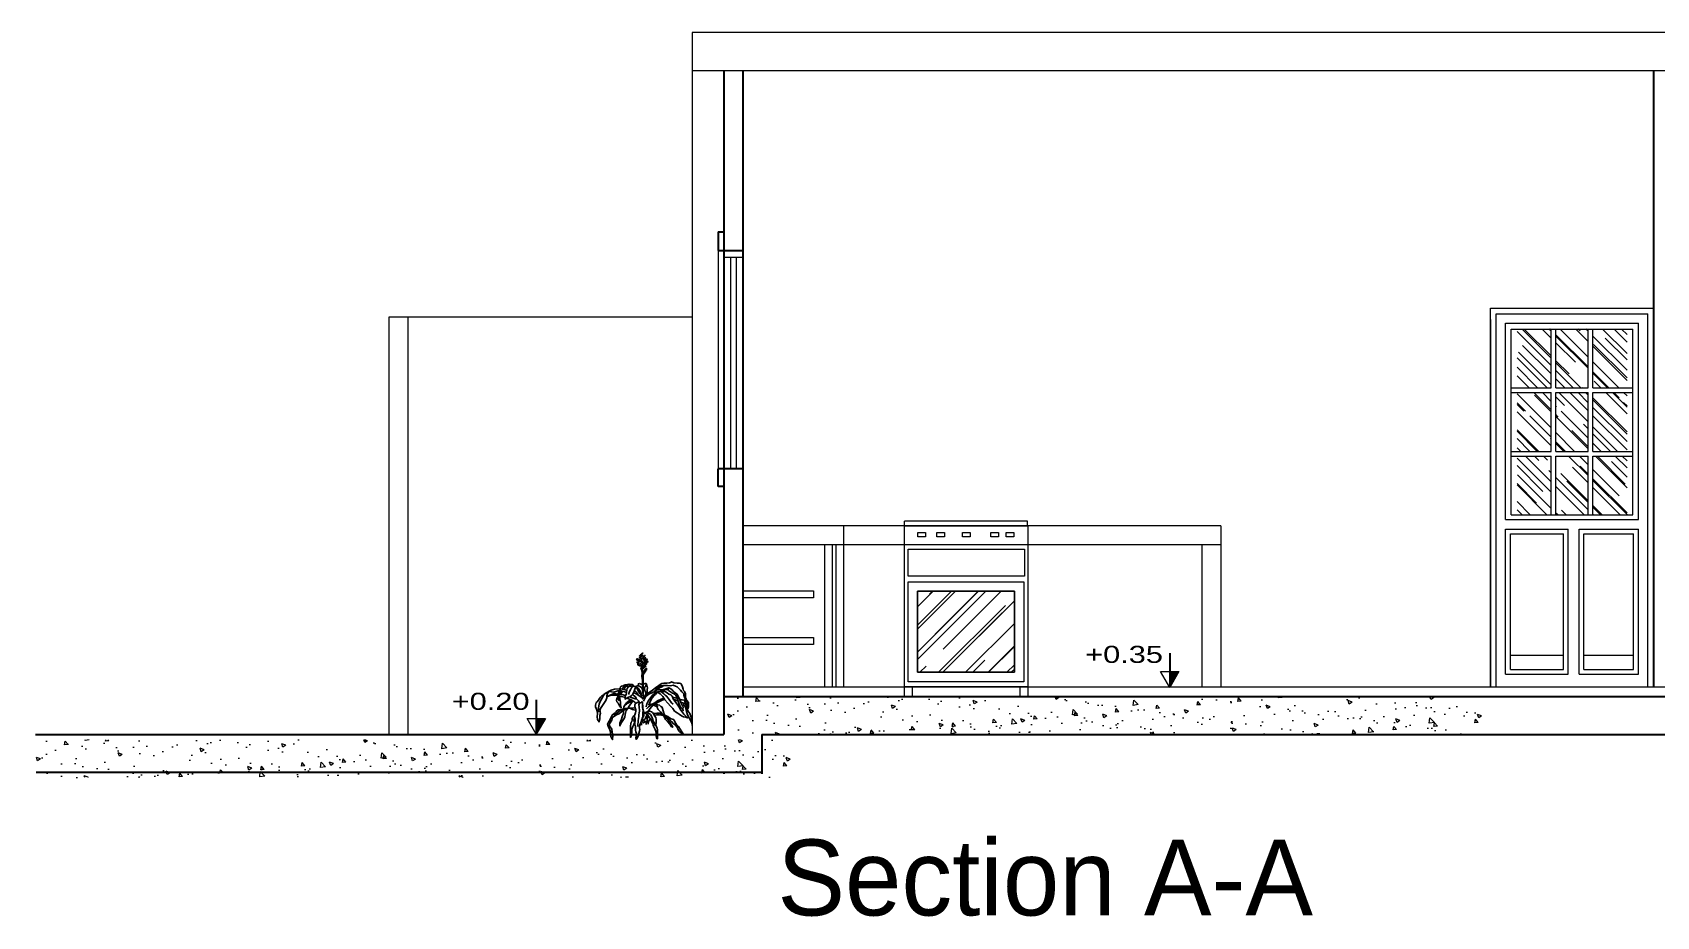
# Model space of a CAD drawing. Header units: inches. Extents: x 17.6 to 55, y 11.8 to 85.9.
# Drawn here: x 20.54 to 29.11, y 79.55 to 84.21 of the extents above; entities that cross this region are included whole.
import ezdxf
from ezdxf.enums import TextEntityAlignment as Align

# ---------------------------------------------------------------- set-up
doc = ezdxf.new("R2010")
doc.units = ezdxf.units.IN
doc.header["$MEASUREMENT"] = 0
doc.layers.add('01-Text 1 100', color=250, linetype='Continuous')
doc.layers.add('4', color=7, linetype='Continuous')
for name, color, linetype, lineweight, true_color in [('DOOR WINDOW 1 100', 7, 'Continuous', 15, 0x666666), ('FURNITURE F 1 100', 7, 'Continuous', 13, 0x93979a), ('HATCH F 1 100', 7, 'Continuous', 0, 0xc9c9c9)]:
    doc.layers.add(name, color=color, linetype=linetype, lineweight=lineweight, true_color=true_color)
doc.layers.add('TREE G 1 100', color=7, linetype='Continuous', lineweight=9, true_color=0xbed3d5, transparency=0.6)
doc.layers.add('WALL 1 100', color=250, linetype='Continuous', lineweight=30)
doc.styles.add('SS Projects_100_notes', font='bahnschrift.ttf', dxfattribs={"height": 0.4})
doc.styles.add('style1', font='arial.ttf')

# ---------------------------------------------------------------- blocks, each defined once
blk = doc.blocks.new('SHSV18')
at = {"layer": '4', "color": 0}
for points in [[(0.017, 0.603), (0.027, 0.606), (0.04, 0.619), (0.05, 0.621), (0.05, 0.634), (0.068, 0.648), (0.057, 0.649), (0.045, 0.641), (0.038, 0.631), (0.03, 0.635), (0.039, 0.65), (0.054, 0.659), (0.06, 0.67), (0.043, 0.668), (0.039, 0.656), (0.029, 0.652), (0.025, 0.667), (0.025, 0.672), (0.039, 0.675), (0.044, 0.684), (0.037, 0.685), (0.029, 0.679), (0.022, 0.68), (0.013, 0.687), (0.017, 0.694), (0.028, 0.695), (0.032, 0.703), (0.037, 0.71), (0.021, 0.703), (0.012, 0.7), (0.011, 0.707), (0.003, 0.713), (0.005, 0.723), (0.015, 0.732), (0.011, 0.736), (0.002, 0.728), (-0.004, 0.721), (-0.007, 0.709), (-0.013, 0.713), (-0.019, 0.707), (-0.009, 0.697), (-0.011, 0.691), (-0.019, 0.691), (-0.021, 0.688), (-0.013, 0.682), (0.003, 0.674), (0, 0.666), (-0.007, 0.657), (-0.013, 0.665), (-0.029, 0.67), (-0.044, 0.679), (-0.049, 0.668), (-0.031, 0.659), (-0.011, 0.656), (-0.012, 0.65), (-0.026, 0.651), (-0.029, 0.642), (-0.044, 0.646), (-0.045, 0.638), (-0.032, 0.629), (-0.023, 0.622), (-0.037, 0.63), (-0.037, 0.615), (-0.025, 0.609), (-0.017, 0.605), (-0.005, 0.605), (0, 0.602), (0.001, 0.599)], [(-0.005, 0.699), (0.004, 0.697)], [(0.002, 0.685), (0.01, 0.675), (0.015, 0.673)], [(-0.014, 0.637), (-0.012, 0.629), (-0.006, 0.625), (-0.003, 0.62)], [(0.01, 0.313), (0.013, 0.371), (0.011, 0.418), (0.013, 0.482), (0.014, 0.509), (0.02, 0.529), (0.017, 0.53), (0.011, 0.517), (0.012, 0.537), (0.011, 0.552), (0.008, 0.569), (0.007, 0.581), (0.022, 0.582), (0.021, 0.585), (0.011, 0.588), (0.012, 0.6), (0.019, 0.604), (0.019, 0.608), (0.01, 0.602), (0.011, 0.615), (0.006, 0.62), (0.004, 0.607), (-0.002, 0.611), (-0.005, 0.618), (-0.007, 0.613), (-0.004, 0.607), (-0.008, 0.603), (-0.006, 0.599), (0, 0.6), (0.004, 0.594), (0.003, 0.576), (-0.006, 0.586), (-0.009, 0.577), (0.003, 0.561), (0.006, 0.529), (0.002, 0.504), (-0.001, 0.497), (0.002, 0.484), (0.006, 0.444), (0.006, 0.407), (0.007, 0.382), (0.004, 0.365)], [(0.005, 0.632), (0, 0.647), (0.001, 0.655)], [(0.013, 0.622), (0.012, 0.636), (0.011, 0.65), (0.014, 0.656)], [(0.021, 0.622), (0.03, 0.626), (0.023, 0.645)], [(-0.157, 0.356), (-0.175, 0.362), (-0.205, 0.371), (-0.236, 0.376), (-0.281, 0.371), (-0.316, 0.364), (-0.336, 0.355), (-0.361, 0.34), (-0.388, 0.325), (-0.4, 0.315), (-0.414, 0.309), (-0.426, 0.294), (-0.437, 0.28), (-0.449, 0.264), (-0.462, 0.249), (-0.472, 0.24), (-0.482, 0.213), (-0.482, 0.196), (-0.471, 0.174), (-0.465, 0.151), (-0.463, 0.124), (-0.467, 0.096), (-0.463, 0.066), (-0.448, 0.042), (-0.441, 0.072), (-0.437, 0.108), (-0.431, 0.129), (-0.434, 0.145), (-0.438, 0.156), (-0.431, 0.177), (-0.416, 0.197), (-0.394, 0.229), (-0.372, 0.26), (-0.364, 0.286), (-0.361, 0.307), (-0.355, 0.33), (-0.346, 0.342), (-0.333, 0.349), (-0.315, 0.347), (-0.29, 0.342), (-0.27, 0.347), (-0.25, 0.354), (-0.233, 0.359), (-0.221, 0.357), (-0.208, 0.352), (-0.19, 0.346), (-0.178, 0.343), (-0.162, 0.336)], [(-0.233, 0.359), (-0.238, 0.339), (-0.247, 0.326), (-0.247, 0.32)], [(-0.216, 0.355), (-0.218, 0.351), (-0.225, 0.33), (-0.231, 0.319)], [(-0.08, 0.397), (-0.086, 0.407), (-0.101, 0.416), (-0.13, 0.421), (-0.142, 0.417), (-0.148, 0.416), (-0.172, 0.414), (-0.183, 0.41), (-0.194, 0.406), (-0.209, 0.401), (-0.22, 0.394), (-0.225, 0.38), (-0.227, 0.374)], [(-0.222, 0.317), (-0.22, 0.323), (-0.207, 0.336), (-0.196, 0.347), (-0.196, 0.348)], [(-0.164, 0.41), (-0.192, 0.389), (-0.205, 0.375), (-0.207, 0.371)], [(-0.185, 0.365), (-0.18, 0.379), (-0.17, 0.394), (-0.162, 0.4), (-0.15, 0.402), (-0.144, 0.401), (-0.135, 0.394)], [(0.016, 0.288), (0.011, 0.306), (0.008, 0.335), (0.004, 0.364), (-0.003, 0.381), (-0.015, 0.392), (-0.029, 0.399), (-0.047, 0.402), (-0.059, 0.398), (-0.068, 0.388), (-0.073, 0.369), (-0.082, 0.347), (-0.089, 0.335), (-0.097, 0.316), (-0.111, 0.303), (-0.126, 0.292), (-0.14, 0.287), (-0.155, 0.282), (-0.176, 0.269), (-0.176, 0.288), (-0.17, 0.305), (-0.164, 0.316), (-0.162, 0.337), (-0.156, 0.362), (-0.152, 0.376), (-0.143, 0.389), (-0.131, 0.397), (-0.116, 0.398), (-0.103, 0.396), (-0.096, 0.394), (-0.081, 0.397), (-0.067, 0.396), (-0.047, 0.402)], [(-0.142, 0.4), (-0.148, 0.406), (-0.155, 0.409), (-0.168, 0.41), (-0.171, 0.414)], [(-0.106, 0.401), (-0.117, 0.407), (-0.134, 0.416), (-0.145, 0.417)], [(-0.094, 0.394), (-0.1, 0.394), (-0.108, 0.382), (-0.114, 0.368), (-0.125, 0.351), (-0.132, 0.336), (-0.141, 0.314)], [(-0.089, 0.335), (-0.063, 0.321), (-0.03, 0.299), (-0.002, 0.276), (0.005, 0.267), (0.018, 0.291), (0.038, 0.309), (0.064, 0.326), (0.103, 0.349), (0.142, 0.379), (0.171, 0.398), (0.186, 0.411), (0.202, 0.418), (0.225, 0.421), (0.255, 0.42), (0.283, 0.423), (0.291, 0.427), (0.301, 0.433), (0.325, 0.425), (0.359, 0.419), (0.385, 0.417), (0.396, 0.415), (0.404, 0.406), (0.412, 0.38), (0.419, 0.357), (0.423, 0.343), (0.434, 0.332), (0.441, 0.308), (0.442, 0.293), (0.443, 0.271), (0.447, 0.254), (0.454, 0.238), (0.47, 0.22), (0.471, 0.21), (0.47, 0.194), (0.471, 0.17), (0.466, 0.156), (0.46, 0.172), (0.458, 0.185), (0.46, 0.2), (0.457, 0.214), (0.454, 0.23), (0.446, 0.246), (0.435, 0.264), (0.426, 0.296), (0.424, 0.309), (0.405, 0.331), (0.392, 0.348), (0.376, 0.365), (0.358, 0.381), (0.342, 0.388), (0.319, 0.398), (0.291, 0.395), (0.261, 0.396), (0.227, 0.398), (0.214, 0.397), (0.191, 0.395), (0.172, 0.387), (0.154, 0.38), (0.141, 0.374), (0.132, 0.371)], [(-0.043, 0.307), (-0.046, 0.315), (-0.054, 0.329), (-0.059, 0.338), (-0.067, 0.346), (-0.071, 0.348), (-0.08, 0.354)], [(-0.008, 0.3), (-0.024, 0.321), (-0.039, 0.345), (-0.049, 0.369), (-0.055, 0.381), (-0.066, 0.39)], [(-0.006, 0.28), (-0.008, 0.301), (-0.01, 0.323), (-0.017, 0.342), (-0.026, 0.356), (-0.035, 0.37), (-0.046, 0.382), (-0.052, 0.386), (-0.058, 0.39), (-0.065, 0.392)], [(-0.037, 0.4), (-0.036, 0.405), (-0.038, 0.415), (-0.036, 0.422), (-0.025, 0.423), (-0.008, 0.418), (0.003, 0.415), (0.006, 0.416)], [(0.011, 0.416), (0.014, 0.416), (0.033, 0.422), (0.042, 0.422), (0.046, 0.419), (0.05, 0.405), (0.052, 0.391), (0.054, 0.379), (0.053, 0.36), (0.052, 0.346), (0.052, 0.332), (0.052, 0.327), (0.049, 0.316)], [(0.011, 0.244), (0.024, 0.269), (0.038, 0.289), (0.054, 0.304), (0.075, 0.316), (0.097, 0.328), (0.114, 0.334), (0.138, 0.338), (0.159, 0.33), (0.182, 0.313), (0.211, 0.286), (0.231, 0.253), (0.261, 0.218), (0.287, 0.186), (0.31, 0.16), (0.327, 0.135), (0.353, 0.116), (0.372, 0.103), (0.397, 0.085), (0.415, 0.073), (0.438, 0.068), (0.449, 0.065), (0.454, 0.059), (0.452, 0.069), (0.421, 0.1), (0.391, 0.141), (0.374, 0.172), (0.354, 0.205), (0.331, 0.235), (0.314, 0.261), (0.304, 0.286), (0.293, 0.3), (0.273, 0.309), (0.256, 0.321), (0.24, 0.334), (0.233, 0.337), (0.213, 0.338), (0.197, 0.34), (0.191, 0.337), (0.178, 0.339), (0.17, 0.339), (0.15, 0.333)], [(0.042, 0.311), (0.037, 0.32), (0.033, 0.339), (0.028, 0.352), (0.025, 0.372), (0.027, 0.387), (0.034, 0.394), (0.04, 0.399), (0.041, 0.408), (0.042, 0.421)], [(0.122, 0.335), (0.129, 0.347), (0.141, 0.356), (0.162, 0.367), (0.184, 0.378), (0.205, 0.386), (0.213, 0.391), (0.222, 0.397)], [(0.18, 0.339), (0.187, 0.343), (0.205, 0.348), (0.228, 0.353), (0.254, 0.357), (0.269, 0.363), (0.274, 0.366), (0.278, 0.371), (0.269, 0.374), (0.254, 0.368), (0.232, 0.362), (0.214, 0.359), (0.196, 0.356), (0.178, 0.358), (0.165, 0.357), (0.152, 0.353), (0.138, 0.338)], [(0.19, 0.337), (0.205, 0.328), (0.222, 0.313), (0.235, 0.299), (0.248, 0.29), (0.264, 0.268), (0.274, 0.253), (0.299, 0.221), (0.315, 0.205)], [(0.276, 0.372), (0.288, 0.367), (0.303, 0.356), (0.318, 0.338), (0.339, 0.318), (0.357, 0.306), (0.362, 0.3), (0.369, 0.279), (0.376, 0.261), (0.384, 0.248), (0.39, 0.23), (0.393, 0.219), (0.4, 0.208), (0.405, 0.194), (0.411, 0.181), (0.414, 0.169), (0.413, 0.156), (0.415, 0.137), (0.407, 0.153), (0.395, 0.167), (0.385, 0.179), (0.378, 0.197), (0.372, 0.214), (0.365, 0.235), (0.359, 0.255), (0.352, 0.271), (0.348, 0.29), (0.34, 0.3), (0.327, 0.31), (0.31, 0.317), (0.299, 0.325), (0.278, 0.339), (0.269, 0.347), (0.263, 0.361)], [(-0.386, 0.326), (-0.395, 0.31), (-0.408, 0.289), (-0.419, 0.273), (-0.437, 0.245), (-0.444, 0.224), (-0.447, 0.207), (-0.451, 0.183), (-0.452, 0.159), (-0.451, 0.143)], [(-0.074, 0.172), (-0.093, 0.176), (-0.136, 0.175), (-0.177, 0.172), (-0.206, 0.168), (-0.23, 0.162), (-0.249, 0.16), (-0.27, 0.143), (-0.291, 0.125), (-0.314, 0.108), (-0.318, 0.093), (-0.33, 0.07), (-0.346, 0.048), (-0.356, 0.031), (-0.361, 0.015), (-0.356, -0.005), (-0.348, -0.022), (-0.339, -0.041), (-0.335, -0.064), (-0.333, -0.093), (-0.33, -0.11), (-0.323, -0.124), (-0.318, -0.138), (-0.314, -0.143), (-0.311, -0.1), (-0.318, -0.066), (-0.32, -0.035), (-0.334, -0.013), (-0.344, 0.01), (-0.334, 0.029), (-0.317, 0.057), (-0.313, 0.071), (-0.308, 0.083), (-0.275, 0.106), (-0.238, 0.124), (-0.208, 0.147), (-0.183, 0.161), (-0.167, 0.17), (-0.145, 0.174), (-0.132, 0.174), (-0.118, 0.169), (-0.103, 0.161), (-0.089, 0.157), (-0.069, 0.152)], [(-0.17, 0.304), (-0.173, 0.305), (-0.207, 0.315), (-0.23, 0.319), (-0.259, 0.322), (-0.281, 0.327), (-0.298, 0.325), (-0.322, 0.316), (-0.343, 0.307), (-0.354, 0.3), (-0.327, 0.308), (-0.294, 0.312), (-0.265, 0.312), (-0.236, 0.304), (-0.213, 0.297), (-0.184, 0.289), (-0.177, 0.287), (-0.176, 0.286)], [(-0.205, 0.168), (-0.208, 0.163), (-0.218, 0.158), (-0.229, 0.152), (-0.248, 0.141), (-0.265, 0.127), (-0.278, 0.117), (-0.296, 0.107)], [(-0.248, 0.307), (-0.248, 0.302), (-0.257, 0.283), (-0.266, 0.261), (-0.262, 0.244), (-0.249, 0.228), (-0.24, 0.214), (-0.233, 0.199), (-0.225, 0.188), (-0.218, 0.182), (-0.221, 0.198), (-0.226, 0.212), (-0.225, 0.238), (-0.226, 0.257), (-0.229, 0.273), (-0.23, 0.283), (-0.23, 0.295), (-0.229, 0.301)], [(-0.239, 0.304), (-0.242, 0.297), (-0.244, 0.272), (-0.239, 0.251)], [(-0.193, 0.156), (-0.194, 0.14), (-0.196, 0.123), (-0.202, 0.107), (-0.21, 0.087), (-0.219, 0.064), (-0.228, 0.042), (-0.236, 0.024), (-0.237, 0.01), (-0.235, -0.004), (-0.224, 0.021), (-0.213, 0.041), (-0.199, 0.06), (-0.183, 0.084), (-0.178, 0.11), (-0.176, 0.125), (-0.167, 0.153), (-0.15, 0.173), (-0.135, 0.195), (-0.122, 0.214), (-0.109, 0.233), (-0.095, 0.247)], [(-0.118, 0.26), (-0.133, 0.254), (-0.146, 0.245), (-0.162, 0.231), (-0.175, 0.218), (-0.184, 0.205), (-0.19, 0.186), (-0.192, 0.17)], [(-0.097, 0.249), (-0.114, 0.244), (-0.13, 0.237), (-0.143, 0.229), (-0.155, 0.222), (-0.164, 0.218), (-0.182, 0.208)], [(-0.16, 0.279), (-0.157, 0.278), (-0.132, 0.266), (-0.106, 0.255), (-0.088, 0.243), (-0.076, 0.235), (-0.066, 0.225)], [(-0.055, 0.264), (-0.073, 0.269), (-0.092, 0.275), (-0.114, 0.284), (-0.13, 0.291)], [(-0.029, 0.227), (-0.039, 0.246), (-0.051, 0.259), (-0.062, 0.273), (-0.071, 0.289), (-0.083, 0.3), (-0.092, 0.306), (-0.1, 0.313)], [(0.008, 0.075), (0.008, 0.083), (0.01, 0.1), (0.014, 0.121), (0.01, 0.14), (0.006, 0.157), (0.004, 0.172), (0.002, 0.186), (0.002, 0.195), (0.001, 0.207), (0.001, 0.211), (0.001, 0.22), (0, 0.23), (0, 0.236), (-0.003, 0.238), (-0.009, 0.232), (-0.016, 0.227), (-0.025, 0.227), (-0.035, 0.228), (-0.047, 0.23), (-0.055, 0.23), (-0.064, 0.226), (-0.072, 0.221), (-0.078, 0.208), (-0.078, 0.193), (-0.076, 0.178), (-0.072, 0.166), (-0.069, 0.156), (-0.068, 0.142), (-0.072, 0.127), (-0.078, 0.116), (-0.082, 0.106), (-0.083, 0.093), (-0.082, 0.077), (-0.079, 0.063), (-0.08, 0.042), (-0.082, 0.026), (-0.082, 0.011), (-0.08, -0.002), (-0.077, -0.01), (-0.077, -0.023), (-0.078, -0.04), (-0.076, -0.053), (-0.073, -0.067), (-0.073, -0.067), (-0.069, -0.087), (-0.073, -0.111), (-0.075, -0.133), (-0.074, -0.146), (-0.065, -0.139), (-0.055, -0.12), (-0.047, -0.105), (-0.043, -0.085), (-0.038, -0.063), (-0.034, -0.045), (-0.035, -0.028), (-0.035, -0.012), (-0.027, 0.011), (-0.018, 0.031), (-0.009, 0.056), (-0.007, 0.07), (0, 0.082), (0.001, 0.106), (0.003, 0.126), (0.005, 0.144), (0.001, 0.162), (-0.001, 0.178), (-0.001, 0.194), (0.001, 0.204), (0.001, 0.216)], [(-0.031, 0.227), (-0.034, 0.217), (-0.037, 0.206), (-0.035, 0.19), (-0.034, 0.174), (-0.032, 0.159), (-0.033, 0.141), (-0.036, 0.124), (-0.039, 0.105), (-0.041, 0.086), (-0.044, 0.068), (-0.047, 0.046), (-0.049, 0.032), (-0.051, 0.006), (-0.051, -0.016)], [(0.037, 0.185), (0.046, 0.215), (0.064, 0.248), (0.084, 0.277), (0.104, 0.301), (0.126, 0.318), (0.145, 0.327), (0.156, 0.329), (0.162, 0.328)], [(0.041, 0.163), (0.06, 0.183), (0.091, 0.206), (0.127, 0.224), (0.155, 0.243), (0.192, 0.258), (0.214, 0.267), (0.22, 0.268), (0.222, 0.268)], [(0.23, 0.254), (0.227, 0.254), (0.201, 0.248), (0.169, 0.233), (0.137, 0.216), (0.111, 0.202), (0.077, 0.166), (0.065, 0.15), (0.06, 0.139)], [(0.061, 0.201), (0.072, 0.22), (0.083, 0.245), (0.101, 0.276), (0.125, 0.301), (0.137, 0.31), (0.15, 0.328)], [(0.067, 0.211), (0.077, 0.211), (0.085, 0.21), (0.092, 0.207)], [(0.204, 0.101), (0.196, 0.111), (0.182, 0.129), (0.161, 0.156), (0.148, 0.175), (0.152, 0.187), (0.137, 0.189), (0.124, 0.195), (0.11, 0.201)], [(0.125, 0.21), (0.133, 0.208), (0.155, 0.203), (0.173, 0.2), (0.181, 0.192), (0.189, 0.185), (0.198, 0.18), (0.204, 0.163), (0.211, 0.139), (0.218, 0.117), (0.224, 0.103), (0.224, 0.097), (0.228, 0.092)], [(0.308, 0.277), (0.31, 0.277), (0.337, 0.27), (0.352, 0.267), (0.355, 0.265)], [(0.363, 0.239), (0.327, 0.253), (0.32, 0.253)], [(0.379, 0.256), (0.38, 0.255), (0.405, 0.249), (0.43, 0.242), (0.441, 0.213), (0.452, 0.172), (0.464, 0.134), (0.482, 0.106), (0.492, 0.078), (0.503, 0.048), (0.503, 0.026), (0.503, -0.017), (0.5, 0.011), (0.476, 0.054), (0.459, 0.094), (0.447, 0.127), (0.441, 0.171), (0.424, 0.195), (0.423, 0.214), (0.399, 0.222), (0.393, 0.226), (0.39, 0.228)], [(-0.082, 0.1), (-0.092, 0.095), (-0.102, 0.083), (-0.107, 0.07), (-0.109, 0.053), (-0.113, 0.038), (-0.119, 0.031), (-0.124, 0.015), (-0.126, -0.006), (-0.128, -0.022), (-0.13, -0.054), (-0.129, -0.072), (-0.128, -0.093), (-0.129, -0.107), (-0.13, -0.125), (-0.12, -0.101), (-0.116, -0.068), (-0.114, -0.042), (-0.104, -0.014), (-0.093, 0.007), (-0.087, 0.023), (-0.089, 0.037), (-0.092, 0.053), (-0.089, 0.063), (-0.081, 0.072)], [(-0.015, -0.001), (-0.013, 0.011), (-0.015, 0.021), (-0.02, 0.026)], [(0.019, 0.064), (0.014, 0.05), (0.006, 0.039), (0.002, 0.044), (-0.001, 0.054), (-0.003, 0.066)], [(0.029, 0.039), (0.017, 0.027), (0.009, 0.02), (0.003, 0.025), (0, 0.032), (-0.003, 0.042)], [(0.014, 0.122), (0.013, 0.122), (0.018, 0.123), (0.027, 0.119), (0.042, 0.111), (0.05, 0.106), (0.058, 0.089), (0.067, 0.077), (0.084, 0.052), (0.091, 0.031), (0.102, 0.011), (0.104, -0.007), (0.114, -0.027), (0.125, -0.049), (0.13, -0.067), (0.132, -0.089), (0.134, -0.111), (0.135, -0.134), (0.14, -0.142), (0.147, -0.145), (0.146, -0.124), (0.145, -0.1), (0.147, -0.076), (0.148, -0.054), (0.143, -0.037), (0.138, -0.024), (0.133, -0.004), (0.135, 0.022), (0.135, 0.052), (0.132, 0.072), (0.119, 0.09), (0.111, 0.11), (0.1, 0.124), (0.09, 0.132), (0.075, 0.138), (0.06, 0.139), (0.051, 0.137), (0.044, 0.132), (0.035, 0.127), (0.029, 0.127), (0.02, 0.123)], [(0.048, 0.107), (0.042, 0.098), (0.035, 0.086), (0.032, 0.075), (0.027, 0.06), (0.035, 0.074), (0.044, 0.083), (0.048, 0.086), (0.057, 0.091)], [(0.062, 0.084), (0.053, 0.074), (0.047, 0.06), (0.043, 0.043), (0.038, 0.027), (0.035, 0.016), (0.034, 0.004)], [(0.039, 0.129), (0.05, 0.126), (0.065, 0.117), (0.081, 0.105), (0.091, 0.088), (0.097, 0.072), (0.102, 0.053), (0.107, 0.035), (0.115, 0.021), (0.121, 0.002), (0.126, -0.01)], [(0.055, 0.007), (0.055, 0.021), (0.058, 0.032), (0.062, 0.04), (0.078, 0.061)], [(0.109, 0.113), (0.124, 0.114), (0.146, 0.117), (0.168, 0.116), (0.189, 0.109), (0.205, 0.1), (0.229, 0.092), (0.258, 0.081), (0.273, 0.066), (0.29, 0.055), (0.314, 0.047), (0.324, 0.035), (0.331, 0.016), (0.344, -0.004), (0.362, -0.025), (0.381, -0.053), (0.397, -0.08), (0.408, -0.099), (0.411, -0.11), (0.396, -0.098), (0.373, -0.076), (0.359, -0.058), (0.348, -0.031), (0.33, -0.008), (0.313, 0.005), (0.294, 0.03), (0.268, 0.061), (0.246, 0.074), (0.219, 0.087), (0.192, 0.095), (0.165, 0.101), (0.143, 0.101), (0.131, 0.098), (0.116, 0.097)], [(0.239, 0.078), (0.244, 0.072), (0.26, 0.048), (0.276, 0.022), (0.289, -0.001), (0.298, -0.015), (0.304, -0.031), (0.293, -0.025), (0.274, 0.003), (0.252, 0.028), (0.232, 0.049), (0.223, 0.074), (0.216, 0.085), (0.212, 0.089)]]:
    blk.add_lwpolyline(points, dxfattribs=at)
for points in [[(0.035, 0.544), (0.042, 0.55), (0.044, 0.558), (0.049, 0.561), (0.05, 0.568), (0.053, 0.575), (0.049, 0.578), (0.043, 0.576), (0.042, 0.569), (0.041, 0.566), (0.036, 0.569), (0.033, 0.563), (0.034, 0.555), (0.029, 0.551), (0.018, 0.533), (0.02, 0.525)], [(0.021, 0.585), (0.033, 0.592), (0.039, 0.598), (0.042, 0.603), (0.039, 0.607), (0.034, 0.6), (0.029, 0.599), (0.024, 0.594)]]:
    blk.add_lwpolyline(points, close=True, dxfattribs=at)

msp = doc.modelspace()

# ---------------------------------------------------------------- hatches: boundary and pattern name
at = {"layer": 'HATCH F 1 100', "lineweight": 13}
h = msp.add_hatch(dxfattribs=at)
h.set_pattern_fill('AR-RROOF', color=256, scale=0.1, angle=45, style=0)
h.set_pattern_definition([(135, (69.13466, 54.21411), (-0.08485281, 0.22627417), [1.5, -0.2, 0.5, -0.1]), (135, (69.07597, 54.34351), (0.16475588, 0.02333452), [0.3, -0.033, 0.6, -0.075]), (135, (69.15941, 54.30957), (-0.32031937, 0.41507168), [0.8, -0.14, 0.4, -0.1])])
h.paths.add_polyline_path([(28.9497, 82.3394), (28.7697, 82.3394), (28.7697, 82.6494), (28.9497, 82.6494)])
h.paths.add_polyline_path([(28.9497, 82.0044), (28.7697, 82.0044), (28.7697, 82.3144), (28.9497, 82.3144)])
h.paths.add_polyline_path([(28.9497, 81.9794), (28.9497, 81.6694), (28.7697, 81.6694), (28.7697, 81.9794)])
h.paths.add_polyline_path([(28.7447, 81.6694), (28.5747, 81.6694), (28.5747, 81.9794), (28.7447, 81.9794)])
h.paths.add_polyline_path([(28.7447, 82.0044), (28.5747, 82.0044), (28.5747, 82.3144), (28.7447, 82.3144)])
h.paths.add_polyline_path([(28.7447, 82.3394), (28.5747, 82.3394), (28.5747, 82.6494), (28.7447, 82.6494)])
h.paths.add_polyline_path([(28.3697, 82.6494), (28.5497, 82.6494), (28.5497, 82.3394), (28.3697, 82.3394)])
h.paths.add_polyline_path([(28.3697, 82.3144), (28.5497, 82.3144), (28.5497, 82.0044), (28.3697, 82.0044)])
h.paths.add_polyline_path([(28.3697, 81.9794), (28.5497, 81.9794), (28.5497, 81.6694), (28.3697, 81.6694)])
at = {"layer": 'HATCH F 1 100', "lineweight": 5}
h = msp.add_hatch(dxfattribs=at)
h.set_pattern_fill('AR-RROOF', color=256, scale=0.005, angle=45, style=0)
h.set_pattern_definition([(45, (-1399.97991, -744.04049), (0.107763073, 0.287368196), [1.905, -0.254, 0.635, -0.127]), (45, (-1399.90537, -743.87615), (-0.209239968, 0.029634845), [0.381, -0.04191, 0.762, -0.09525]), (45, (-1400.01134, -743.91926), (0.4068056023, 0.5271410343), [1.016, -0.1778, 0.508, -0.127])])
h.paths.add_polyline_path([(25.2089, 81.2674), (25.2089, 80.8398), (25.7194, 80.8398), (25.7194, 81.2674)])
at = {"layer": 'HATCH F 1 100', "lineweight": 15}
for points in [[(26.5389, 80.8438), (26.587, 80.8438), (26.5389, 80.7604)], [(23.199, 80.5965), (23.2471, 80.5965), (23.199, 80.5131)]]:
    msp.add_hatch(color=256, dxfattribs=at).paths.add_polyline_path(points)
h = msp.add_hatch(dxfattribs=at)
h.set_pattern_fill('AR-CONC', color=256, scale=0.03, style=0)
h.set_pattern_definition([(130, (131.42699, 45.8721), (-0.21517805, -0.01882564), [0.0225, -0.2475]), (185, (131.42699, 45.8721), (0.0416254, 0.22565764), [0.018, -0.198]), (79.5486, (131.40906, 45.87053), (-0.1735528, 0.20683186), [0.01912206, -0.21034263]), (133.8158, (131.427, 45.9321), (-0.3201723, -0.0496557), [0.03375, -0.37125]), (83.3644, (131.4003, 45.92796), (-0.2803988, 0.2922354), [0.0286831, -0.3155139]), (188.8158, (131.427, 45.9321), (-0.2803986, 0.2922356), [0.027, -0.297]), (159, (131.39699, 45.9171), (-0.17907212, -0.12078567), [0.0225, -0.2475]), (214, (131.39699, 45.9171), (-0.0729946, 0.217545), [0.018, -0.198]), (108.5486, (131.38206, 45.90703), (-0.2520668, 0.09675915), [0.01912206, -0.21034263]), (142.5, (131.42699, 45.872094), (-0.003647957, 0.099868156), [0, -0.1956, 0, -0.201, 0, -0.19875]), (172.5, (131.42699, 45.87209), (-0.07892086, 0.11832351), [0, -0.1146, 0, -0.1911, 0, -0.07575]), (212.5, (131.49389, 45.87209), (-0.16014673, -0.00676646), [0, -0.075, 0, -0.234, 0, -0.3105]), (222.5, (131.52389, 45.8721), (-0.17495585, 0.0300315), [0, -0.0975, 0, -0.1554, 0, -0.2205])])
h.paths.add_polyline_path([(24.1878, 80.7125), (28.188, 80.7124), (28.188, 80.5125), (28.188, 80.5125), (28.188, 80.5125), (28.188, 80.5124), (24.1878, 80.5125)])
h = msp.add_hatch(dxfattribs=at)
h.set_pattern_fill('AR-CONC', color=256, scale=0.03, style=0)
h.set_pattern_definition([(130, (127.78175, 45.64413), (-0.21517805, -0.01882564), [0.0225, -0.2475]), (185, (127.78175, 45.64413), (0.0416254, 0.22565764), [0.018, -0.198]), (79.5486, (127.76382, 45.64257), (-0.1735528, 0.20683186), [0.01912206, -0.21034263]), (133.8158, (127.78175, 45.70413), (-0.3201723, -0.0496557), [0.03375, -0.37125]), (83.3644, (127.75507, 45.7), (-0.2803988, 0.2922354), [0.0286831, -0.3155139]), (188.8158, (127.78175, 45.70413), (-0.2803986, 0.2922356), [0.027, -0.297]), (159, (127.75175, 45.68913), (-0.17907212, -0.12078567), [0.0225, -0.2475]), (214, (127.75175, 45.68913), (-0.0729946, 0.217545), [0.018, -0.198]), (108.5486, (127.73683, 45.67907), (-0.2520668, 0.09675915), [0.01912206, -0.21034263]), (142.5, (127.78175, 45.644134), (-0.003647957, 0.099868156), [0, -0.1956, 0, -0.201, 0, -0.19875]), (172.5, (127.78175, 45.64413), (-0.07892086, 0.11832351), [0, -0.1146, 0, -0.1911, 0, -0.07575]), (212.5, (127.84865, 45.644134), (-0.16014673, -0.00676646), [0, -0.075, 0, -0.234, 0, -0.3105]), (222.5, (127.87865, 45.64413), (-0.17495585, 0.0300315), [0, -0.0975, 0, -0.1554, 0, -0.2205])])
h.paths.add_polyline_path([(20.5426, 80.4845), (24.5427, 80.4845), (24.5428, 80.2845), (24.5427, 80.2845), (24.5428, 80.2845), (24.5428, 80.2845), (20.5426, 80.2845)])

# ---------------------------------------------------------------- linework, layer by layer
at = {"layer": 'DOOR WINDOW 1 100', "lineweight": 15}
for p, q in [((24.158, 83.0625), (24.158, 81.9125)), ((24.188, 83.0625), (24.188, 81.9125)), ((24.2863, 83.0625), (24.2863, 81.9125)), ((24.188, 83.0275), (24.288, 83.0275)), ((24.223, 83.0275), (24.223, 81.9125)), ((24.253, 83.0275), (24.253, 81.9125)), ((24.288, 81.9125), (24.158, 81.9125)), ((24.288, 80.7625), (29.1897, 80.7625))]:
    msp.add_line(p, q, dxfattribs=at)
at = {"layer": 'FURNITURE F 1 100', "lineweight": 15}
msp.add_line((24.0209, 84.2125), (24.0209, 80.5125), dxfattribs=at)
at = {"layer": 'FURNITURE F 1 100', "linetype": 'Continuous', "lineweight": 5}
for p, q in [((28.2297, 82.7594), (29.0897, 82.7594)), ((28.2297, 80.7594), (28.2297, 82.7594)), ((28.2597, 82.7294), (29.0597, 82.7294)), ((28.2597, 80.7594), (28.2597, 82.7294)), ((29.0597, 80.7594), (29.0597, 82.7294)), ((29.0897, 80.7594), (29.0897, 82.7594)), ((28.3097, 82.6794), (29.0097, 82.6794)), ((28.3097, 81.6444), (28.3097, 82.6794)), ((28.3397, 82.6494), (28.9797, 82.6494)), ((28.3397, 81.6694), (28.3397, 82.6494)), ((28.5497, 82.3394), (28.5497, 82.6494)), ((28.5747, 82.3394), (28.5747, 82.6494)), ((28.7447, 82.3394), (28.7447, 82.6494)), ((28.7697, 82.3394), (28.7697, 82.6494)), ((28.9797, 81.6694), (28.9797, 82.6494)), ((29.0097, 81.6444), (29.0097, 82.6794)), ((28.3397, 82.3394), (28.5497, 82.3394)), ((28.3397, 82.3144), (28.5497, 82.3144)), ((28.5497, 82.0044), (28.5497, 82.3144)), ((28.5747, 82.3394), (28.7447, 82.3394)), ((28.5747, 82.0044), (28.5747, 82.3144)), ((28.5747, 82.3144), (28.7447, 82.3144)), ((28.7447, 82.0044), (28.7447, 82.3144)), ((28.7697, 82.3394), (28.9797, 82.3394)), ((28.7697, 82.0044), (28.7697, 82.3144)), ((28.7697, 82.3144), (28.9797, 82.3144)), ((28.3397, 82.0044), (28.5497, 82.0044)), ((28.3397, 81.9794), (28.5497, 81.9794)), ((28.5497, 81.6694), (28.5497, 81.9794)), ((28.5747, 82.0044), (28.7447, 82.0044)), ((28.5747, 81.6694), (28.5747, 81.9794)), ((28.5747, 81.9794), (28.7447, 81.9794)), ((28.7447, 81.6694), (28.7447, 81.9794)), ((28.7697, 82.0044), (28.9797, 82.0044)), ((28.7697, 81.6694), (28.7697, 81.9794)), ((28.7697, 81.9794), (28.9797, 81.9794)), ((28.3097, 81.6444), (29.0097, 81.6444)), ((28.3397, 81.6694), (28.9797, 81.6694)), ((28.3097, 81.5944), (28.6397, 81.5944)), ((28.3097, 80.8294), (28.3097, 81.5944)), ((28.3347, 81.5694), (28.6147, 81.5694)), ((28.3347, 80.8544), (28.3347, 81.5694)), ((28.6147, 80.8544), (28.6147, 81.5694)), ((28.6397, 80.8294), (28.6397, 81.5944)), ((28.6972, 80.8294), (28.6972, 81.5944)), ((28.6972, 81.5944), (29.0097, 81.5944)), ((28.7222, 81.5694), (28.9847, 81.5694)), ((28.7222, 80.8544), (28.7222, 81.5694)), ((28.9847, 80.8544), (28.9847, 81.5694)), ((29.0097, 80.8294), (29.0097, 81.5944)), ((28.3347, 80.9294), (28.6147, 80.9294)), ((28.7222, 80.9294), (28.9847, 80.9294)), ((28.3347, 80.8544), (28.6147, 80.8544)), ((28.7222, 80.8544), (28.9847, 80.8544)), ((28.3097, 80.8294), (28.6397, 80.8294)), ((28.6972, 80.8294), (29.0097, 80.8294))]:
    msp.add_line(p, q, dxfattribs=at)
at = {"layer": 'FURNITURE F 1 100', "lineweight": 5}
for p, q in [((28.2297, 82.6994), (28.2297, 80.7594)), ((29.0897, 80.7594), (29.0897, 82.6994)), ((26.8075, 81.6125), (24.288, 81.6125)), ((24.8184, 81.6125), (24.8184, 80.7625)), ((26.8075, 81.6125), (26.8075, 80.7625)), ((26.8075, 81.5125), (24.288, 81.5125)), ((24.7184, 81.5125), (24.7184, 80.7625)), ((24.7584, 81.5125), (24.7584, 80.7625)), ((24.7784, 81.5125), (24.7784, 80.7625)), ((26.7075, 81.5125), (26.7075, 80.7625))]:
    msp.add_line(p, q, dxfattribs=at)
for points in [[(25.1402, 81.6125), (25.7902, 81.6125), (25.7902, 80.7625), (25.1402, 80.7625), (25.1402, 81.6365)], [(25.7879, 81.6125), (25.7879, 81.6365), (25.1402, 81.6365)], [(25.2089, 81.2674), (25.2089, 80.8398), (25.7194, 80.8398), (25.7194, 81.2674), (25.2089, 81.2674)]]:
    msp.add_lwpolyline(points, dxfattribs=at)
for points in [[(25.2103, 81.5767), (25.251, 81.5767), (25.251, 81.5543), (25.2103, 81.5543)], [(25.3099, 81.5767), (25.3506, 81.5767), (25.3506, 81.5543), (25.3099, 81.5543)], [(25.446, 81.5767), (25.4867, 81.5767), (25.4867, 81.5543), (25.446, 81.5543)], [(25.5946, 81.5767), (25.6353, 81.5767), (25.6353, 81.5543), (25.5946, 81.5543)], [(25.6766, 81.5767), (25.7173, 81.5767), (25.7173, 81.5543), (25.6766, 81.5543)], [(25.159, 81.4889), (25.7732, 81.4889), (25.7732, 81.3473), (25.159, 81.3473)], [(24.2916, 81.2685), (24.6606, 81.2685), (24.6606, 81.2317), (24.2916, 81.2317)], [(25.1589, 81.3174), (25.7694, 81.3174), (25.7694, 80.7898), (25.1589, 80.7898)], [(25.2089, 81.2674), (25.7194, 81.2674), (25.7194, 80.8398), (25.2089, 80.8398)], [(24.2916, 81.0232), (24.6606, 81.0232), (24.6606, 80.9864), (24.2916, 80.9864)]]:
    msp.add_lwpolyline(points, close=True, dxfattribs=at)
at = {"layer": 'FURNITURE F 1 100', "lineweight": 15}
for points in [[(25.1402, 80.7625), (25.1806, 80.7625), (25.1806, 80.7125), (25.1402, 80.7125)], [(25.7499, 80.7625), (25.7902, 80.7625), (25.7902, 80.7125), (25.7499, 80.7125)]]:
    msp.add_lwpolyline(points, close=True, dxfattribs=at)
at = {"layer": 'WALL 1 100', "lineweight": 15}
for p, q in [((29.1897, 84.2125), (24.0209, 84.2125)), ((24.0209, 84.2125), (24.0209, 84.0125)), ((24.0209, 84.0125), (29.1897, 84.0125)), ((22.4209, 82.7125), (22.4209, 80.5125)), ((24.0209, 82.7125), (22.4209, 82.7125)), ((22.5209, 82.7125), (22.5209, 80.5125))]:
    msp.add_line(p, q, dxfattribs=at)
at = {"layer": 'WALL 1 100'}
for p, q in [((24.188, 84.0125), (24.188, 80.5125)), ((24.288, 84.0125), (24.288, 80.7125)), ((29.0897, 84.0125), (29.0897, 80.7594)), ((24.158, 83.1625), (24.158, 83.0625)), ((24.158, 83.1625), (24.188, 83.1625)), ((24.158, 83.0625), (24.288, 83.0625)), ((24.288, 81.9125), (24.158, 81.9125)), ((24.158, 81.8187), (24.158, 81.9125)), ((24.188, 81.8187), (24.158, 81.8187)), ((26.5389, 80.9411), (26.5389, 80.7604)), ((23.199, 80.6938), (23.199, 80.5131)), ((24.188, 80.7125), (44.0615, 80.7125)), ((20.5589, 80.5125), (24.188, 80.5125)), ((24.388, 80.5125), (43.9746, 80.5125)), ((24.388, 80.5125), (24.388, 80.3038)), ((20.5622, 80.3125), (24.388, 80.3125)), ((24.188, 80.3125), (24.188, 80.3038))]:
    msp.add_line(p, q, dxfattribs=at)
at = {"layer": 'WALL 1 100', "lineweight": 15, "flags": 128}
for points in [[(26.5389, 80.7604), (26.4908, 80.8438), (26.587, 80.8438)], [(23.199, 80.5131), (23.1509, 80.5965), (23.2471, 80.5965)]]:
    msp.add_lwpolyline(points, close=True, dxfattribs=at)

# ---------------------------------------------------------------- block references
at = {"layer": 'TREE G 1 100', "xscale": 0.5154946004917039, "yscale": 0.5154946004917039, "zscale": 0.5154946004917039, "rotation": 1.338146750777299}
msp.add_blockref('SHSV18', (23.7612, 80.5622), dxfattribs=at)

# ---------------------------------------------------------------- texts
at = {"layer": '01-Text 1 100', "insert": (24.4699, 79.9581), "char_height": 0.4, "attachment_point": 1, "style": 'SS Projects_100_notes'}
msp.add_mtext_dynamic_manual_height_columns('Section A-A', width=372.450273, gutter_width=450, heights=[0], dxfattribs=at)
at = {"layer": 'WALL 1 100', "lineweight": 5, "style": 'style1', "width": 1.28939}
msp.add_text('+0.35', height=0.09, dxfattribs=at).set_placement((26.2978, 80.9793), align=Align.TOP_CENTER)
at = {"layer": 'WALL 1 100', "lineweight": 15, "style": 'style1', "width": 1.28939}
msp.add_text('+0.20', height=0.09, dxfattribs=at).set_placement((22.958, 80.7319), align=Align.TOP_CENTER)

doc.saveas('drawing.dxf')
